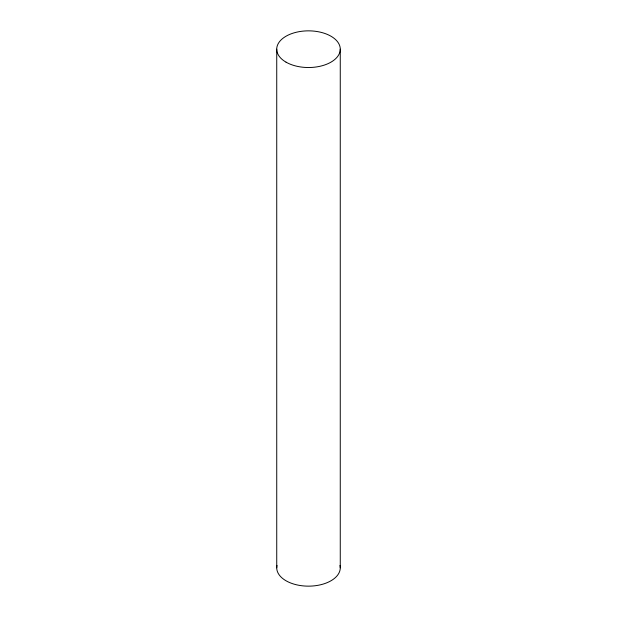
<?xml version="1.0" encoding="UTF-8"?>
<svg xmlns="http://www.w3.org/2000/svg" width="617" height="617" viewBox="0 0 617 617"><rect width="100%" height="100%" fill="white"/><g stroke="black" fill="none" stroke-linecap="round" stroke-linejoin="round"><path stroke-width="0.93" d="M340.26 49.183L340.26 567.817M276.74 49.183L276.74 567.817M339.99 565.419A31.76 18.333 0 0 1 308.5 586.15A31.76 18.333 0 0 1 277.01 565.419M286.041 62.155A31.76 18.333 0 0 0 339.18 53.934A31.76 18.333 0 0 0 300.278 31.475A31.76 18.333 0 0 0 286.041 62.155"/></g></svg>
